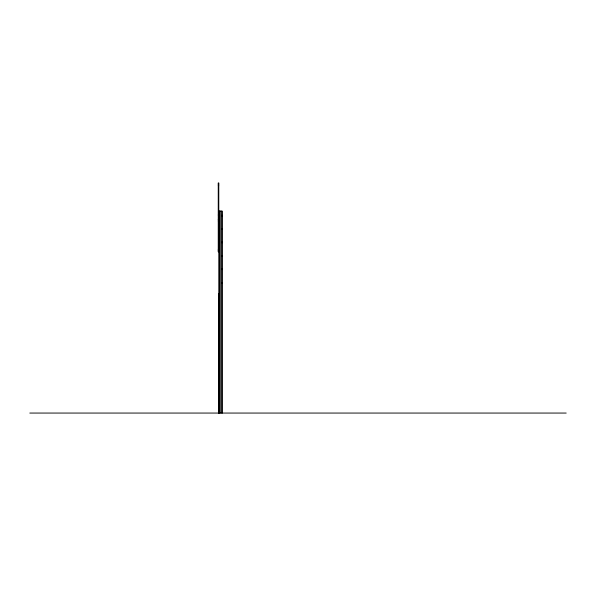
<?xml version="1.0" encoding="UTF-8"?>
<svg xmlns="http://www.w3.org/2000/svg" width="596" height="596" viewBox="0 0 596 596"><rect width="100%" height="100%" fill="white"/><g stroke="black" fill="none" stroke-linecap="round" stroke-linejoin="round"><path stroke-width="0.89" d="M218.248 183.926L218.784 183.926M218.248 185.125L218.784 185.125M218.896 211.096L222.263 211.096L222.278 413.058M218.248 215.007L218.784 215.014M218.248 219.715L218.784 219.715M218.248 220.952L218.784 220.952M218.248 249.612L218.784 249.612M218.248 250.663L218.784 250.663M218.248 251.05L218.784 251.05M218.874 293.493L218.605 413.058M29.8 413.058L566.2 413.058M222.01 215.23L222.01 215.923M222.01 228.663L222.01 229.356M222.01 242.095L222.01 242.788M222.01 255.535L222.01 256.228M222.01 268.967L222.01 269.66M222.01 282.4L222.01 283.093M221.742 211.096L221.742 413.058M220.222 211.096L220.222 413.058M219.365 211.096L219.365 413.058M218.874 211.096L218.874 413.058M218.784 182.942L218.784 251.847M218.248 182.942L218.248 251.847"/></g></svg>
